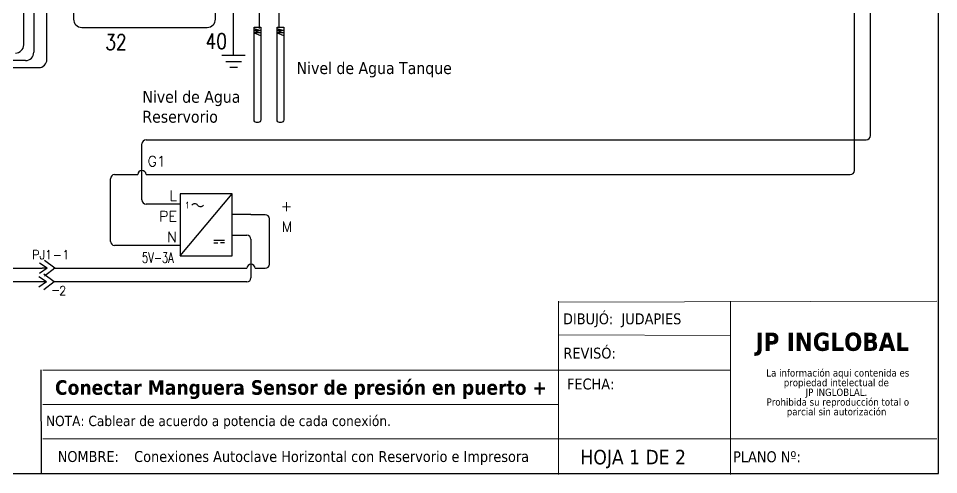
# Model space of a CAD drawing. Header units: millimetres. Extents: x 123.5 to 144.3, y 105.4 to 121.6.
# Drawn here: x 133.15 to 144.26, y 105.39 to 110.9 of the extents above; entities that cross this region are included whole.
import ezdxf
from ezdxf.enums import TextEntityAlignment as Align

# ---------------------------------------------------------------- set-up
doc = ezdxf.new("R2010")
doc.units = ezdxf.units.MM
doc.linetypes.add('CENTERX2', pattern=[20.32, 12.7, -2.54, 2.54, -2.54])
for name, color, linetype in [('CONTORNO', 179, 'Continuous'), ('DESC', 250, 'Continuous'), ('MISC', 7, 'Continuous'), ('SYMS', 7, 'Continuous'), ('TAGS', 250, 'Continuous'), ('TERMS', 250, 'Continuous'), ('WIREFIXED', 7, 'Continuous'), ('WIRES', 7, 'Continuous')]:
    doc.layers.add(name, color=color, linetype=linetype)
doc.layers.add('WIRENO', color=7, linetype='Continuous', true_color=0x000000)
doc.styles.add('SLDTEXTSTYLE0', font='tahoma.ttf')
doc.styles.add('SLDTEXTSTYLE1', font='')
doc.styles.get("Standard").update_dxf_attribs({"font": 'tahoma.ttf'})
doc.styles.add('WD', font='romans.shx')
doc.styles.add('WD_IEC', font='isocp2.shx', dxfattribs={"width": 0.9, "height": 4})
doc.styles.get('SLDTEXTSTYLE1').set_extended_font_data('Tahoma', bold=True)

# ---------------------------------------------------------------- blocks, each defined once
blk = doc.blocks.new('SW_NOTE_2')
at = {"layer": 'CONTORNO', "color": 0, "char_height": 1.0583, "attachment_point": 2, "style": 'SLDTEXTSTYLE0'}
for s, insert in [('La información aqui contenida es ', (10.29, 1.34)), ('propiedad intelectual de', (10.08, -0.07)), ('JP INGLOBLAL.', (10.1, -1.48)), ('Prohibida su reproducción total o ', (10.3, -2.89)), ('parcial sin autorización', (10.12, -4.3))]:
    blk.add_mtext(s, dxfattribs=dict(at, insert=insert))
blk = doc.blocks.new('Nivel')
at = {"layer": 'WIRENO'}
for p, q in [((103.38, 60.01), (103.74, 61.39)), ((103.74, 61.39), (103.74, 60.1)), ((103.74, 60.1), (104.25, 61.39)), ((104.25, 61.39), (104.25, 60.07)), ((104.25, 60.07), (104.74, 61.36))]:
    blk.add_line(p, q, dxfattribs=at)
blk.add_lwpolyline([(103.12, 61.39), (121.77, 61.39, -0.414214), (122.27, 60.89), (122.27, 60.54, -0.414214), (121.77, 60.04), (103.12, 60.04)], format="xyb", close=True, dxfattribs=at)
blk = doc.blocks.new('VGND2')
for p, q in [((0.09375, 0), (-0.09375, 0)), ((-0.0625, -0.046875), (0.0625, -0.046875)), ((-0.03125, -0.09375), (0.03125, -0.09375))]:
    blk.add_line(p, q)
at = {"style": 'WD', "flags": 1}
blk.add_attdef('X2TERM01', (0, 0), '', height=0.01, dxfattribs=at)
blk = doc.blocks.new('WD_WNH')
at = {"linetype": 'Continuous', "style": 'WD', "width": 0.8}
blk.add_attdef('WIRENO', text='', height=0.125, dxfattribs=at).set_placement((0, 0.0625), align=Align.CENTER)
at = {"style": 'WD', "flags": 1}
for tag, p in [('W01USER', (0, 0.0781)), ('W02USER', (0, 0.0703)), ('W03USER', (0, 0.0625)), ('W04USER', (0, 0.0547)), ('W05USER', (0, 0.0469)), ('W06USER', (0, 0.0391)), ('W07USER', (0, 0.0312)), ('W08USER', (0, 0.0234)), ('W09USER', (0, 0.0156)), ('W10USER', (0, 0.0078))]:
    blk.add_attdef(tag, text='', height=0.005, dxfattribs=at).set_placement(p, align=Align.CENTER)
blk = doc.blocks.new('HPW1_1PH')
for p, q in [((0, -0.625), (0.625, 0.125)), ((0.407, -0.437), (0.532, -0.437)), ((0.407, -0.469), (0.454, -0.469)), ((0.532, -0.469), (0.485, -0.469))]:
    blk.add_line(p, q)
blk.add_lwpolyline([(0.625, 0.125), (0, 0.125), (0, -0.625), (0.625, -0.625)], close=True)
for centre, start, end in [((0.175, -0.039), 36.8699, 143.1301), ((0.245, 0.014), 216.8699, 323.1301)]:
    blk.add_arc(centre, 0.0438, start, end)
at = {"style": 'WD_IEC'}
blk.add_text('1', height=0.084, dxfattribs=at).set_placement((0.105, -0.012), align=Align.MIDDLE_RIGHT)
at = {"style": 'WD', "width": 0.7}
for tag, p in [('INST', (-0.284, 0.794)), ('LOC', (-0.284, 0.624)), ('RATING1', (-0.284, 0.285)), ('XREF', (-0.284, -0.691)), ('DESC1', (-0.284, -0.847)), ('DESC2', (-0.284, -1.003)), ('DESC3', (-0.284, -1.158))]:
    blk.add_attdef(tag, text='', height=0.125, dxfattribs=at).set_placement(p, align=Align.CENTER)
at = {"style": 'WD'}
blk.add_attdef('TAG1', text='', height=0.125, dxfattribs=at).set_placement((-0.284, 0.455), align=Align.CENTER)
at = {"linetype": 'Continuous', "style": 'WD', "flags": 9}
for tag, p in [('MFG', (0.887, 0.257)), ('CAT', (0.889, 0.277)), ('ASSYCODE', (0.887, -0.564))]:
    blk.add_attdef(tag, text='', height=0.01, dxfattribs=at).set_placement(p, align=Align.CENTER)
at = {"linetype": 'Continuous', "style": 'WD', "flags": 8}
for tag, p in [('TERM01', (-0.04, 0.04)), ('TERM04', (1.352, -0.085)), ('TERM02', (-0.04, -0.21)), ('TERM05', (1.352, -0.335)), ('TERM03', (-0.04, -0.46))]:
    blk.add_attdef(tag, text='', height=0.125, dxfattribs=at).set_placement(p, align=Align.RIGHT)
at = {"style": 'WD'}
for tag, p, height, flags in [('X4TERM01', (0, 0), 0.0125, 1), ('X1TERM04', (0.625, -0.125), 0.0125, 1), ('X4TERM02', (0, -0.25), 0.0125, 1), ('X1TERM05', (0.625, -0.375), 0.0125, 1), ('X4TERM03', (0, -0.5), 0.0125, 1), ('FAMILY', (0.862, -0.483), 0.01, 9)]:
    blk.add_attdef(tag, p, '', height=height, dxfattribs=dict(at, flags=flags))
blk = doc.blocks.new('HC01PJ1')
for p, q in [((-0.031, 0), (-0.125, 0.062)), ((-0.031, 0), (-0.125, -0.062)), ((-0.031, 0), (-0.094, 0)), ((0.062, 0), (-0.062, 0.094)), ((0.062, 0), (-0.062, -0.094))]:
    blk.add_line(p, q)
at = {"style": 'WD', "width": 0.7}
for tag, p in [('INST', (0.073, 0.493)), ('LOC', (0, 0.408)), ('DESC1', (0, 0.329)), ('DESC2', (0, 0.244))]:
    blk.add_attdef(tag, text='', height=0.0625, dxfattribs=at).set_placement(p, align=Align.CENTER)
at = {"style": 'WD', "width": 0.9}
blk.add_attdef('TAG1', text='', height=0.109, dxfattribs=at).set_placement((0.029, 0.109), align=Align.RIGHT)
at = {"linetype": 'Continuous', "style": 'WD', "width": 0.9, "flags": 8}
blk.add_attdef('DELIM', text='', height=0.109, dxfattribs=at).set_placement((0.091, 0.109), align=Align.CENTER)
at = {"style": 'WD'}
for tag, p in [('X2LINK', (-0.062, 0.125)), ('X8LINK', (-0.062, -0.125))]:
    blk.add_attdef(tag, p, '', height=0.01, dxfattribs=at)
for tag, p, height, flags in [('FAMILY', (0.048, 0.121), 0.01, 9), ('X4TERM01', (-0.094, 0), 0.0109, 1), ('X1TERM01', (0.062, 0), 0.0109, 1), ('X4TERMDESC01', (-0.094, -0.016), 0.01, 1), ('X1TERMDESC01', (0.062, -0.016), 0.01, 1)]:
    blk.add_attdef(tag, p, '', height=height, dxfattribs=dict(at, flags=flags))
at = {"linetype": 'Continuous', "style": 'WD', "width": 0.9, "flags": 8}
blk.add_attdef('TERM01', (0.154, 0.109), '', height=0.109, dxfattribs=at)
at = {"linetype": 'Continuous', "style": 'WD', "flags": 9}
for tag, p in [('ASSYCODE', (0.067, 0.044)), ('MFG', (0.072, 0.057)), ('CAT', (0.073, 0.077))]:
    blk.add_attdef(tag, text='', height=0.01, dxfattribs=at).set_placement(p, align=Align.CENTER)
blk = doc.blocks.new('WD_WNV')
at = {"style": 'WD', "flags": 1}
for tag, p in [('W01USER', (-0.0625, 0.0938)), ('W02USER', (-0.0625, 0.0859)), ('W03USER', (-0.0625, 0.0781)), ('W04USER', (-0.0625, 0.0703)), ('W05USER', (-0.0625, 0.0625)), ('W06USER', (-0.0625, 0.0547)), ('W07USER', (-0.0625, 0.0469)), ('W08USER', (-0.0625, 0.0391)), ('W09USER', (-0.0625, 0.0312)), ('W10USER', (-0.0625, 0.0234))]:
    blk.add_attdef(tag, text='', height=0.005, dxfattribs=at).set_placement(p, align=Align.CENTER)
at = {"linetype": 'Continuous', "style": 'WD', "width": 0.8}
blk.add_attdef('WIRENO', text='', height=0.125, dxfattribs=at).set_placement((-0.05, 0), align=Align.MIDDLE_RIGHT)

msp = doc.modelspace()

# ---------------------------------------------------------------- linework, layer by layer
at = {"color": 7, "linetype": 'Continuous'}
for p, q in [((144.256, 105.405), (144.256, 121.59)), ((123.506, 105.405), (144.256, 105.405))]:
    msp.add_line(p, q, dxfattribs=at)
at = {"color": 7, "linetype": 'Continuous', "lineweight": 0}
for p, q in [((144.236, 107.483), (139.667, 107.474)), ((139.671, 107.483), (139.671, 105.391)), ((141.746, 107.483), (141.746, 105.393)), ((141.746, 107.068), (139.672, 107.076)), ((141.746, 106.653), (133.446, 106.653)), ((139.671, 106.238), (133.446, 106.238)), ((144.236, 105.823), (133.446, 105.823))]:
    msp.add_line(p, q, dxfattribs=at)
at = {"color": 7, "linetype": 'CENTERX2', "lineweight": 0}
msp.add_line((133.443, 105.402), (144.236, 105.402), dxfattribs=at)
at = {"layer": 'DESC'}
msp.add_line((133.433, 105.412), (133.429, 106.657), dxfattribs=at)
at = {"layer": 'WIRES'}
for p, q in [((133.818, 114.533), (133.818, 110.889)), ((143.432, 109.482), (143.432, 113.589)), ((143.239, 109.062), (143.239, 112.714)), ((133.217, 110.579), (133.217, 112.251)), ((133.498, 110.403), (133.498, 111.879)), ((135.531, 110.889), (135.531, 111.612)), ((135.75, 110.449), (135.75, 111.672)), ((136.057, 111.669), (136.057, 110.777)), ((136.297, 111.668), (136.297, 110.787)), ((133.339, 111.051), (133.339, 110.488)), ((133.918, 110.789), (135.431, 110.789)), ((133.239, 110.388), (132.355, 110.388)), ((132.347, 110.303), (133.398, 110.303)), ((134.643, 108.706), (134.643, 109.382)), ((134.693, 109.432), (143.382, 109.432)), ((134.264, 108.206), (134.264, 108.962)), ((134.314, 109.012), (134.593, 109.012)), ((134.693, 109.012), (143.189, 109.012)), ((135.106, 108.656), (134.693, 108.656)), ((135.956, 108.531), (135.731, 108.531)), ((135.956, 108.528), (135.956, 108.531)), ((136.132, 108.528), (135.956, 108.528)), ((136.182, 107.931), (136.182, 108.478)), ((135.731, 108.281), (135.909, 108.281)), ((135.106, 108.156), (134.314, 108.156)), ((135.959, 108.231), (135.959, 107.766)), ((131.211, 107.881), (133.438, 107.881)), ((133.594, 107.881), (135.909, 107.881)), ((136.009, 107.881), (136.132, 107.881)), ((133.43, 107.716), (130.809, 107.716)), ((135.909, 107.716), (133.586, 107.716))]:
    msp.add_line(p, q, dxfattribs=at)
for centre, radius, start, end in [((133.918, 110.889), 0.1, 180, 270), ((135.431, 110.889), 0.1, 270, 0), ((133.117, 110.579), 0.1, 270, 0), ((133.239, 110.488), 0.1, 270, 0), ((133.398, 110.403), 0.1, 270, 0), ((143.382, 109.482), 0.05, 270, 0), ((134.693, 109.382), 0.05, 90, 180), ((134.643, 109.012), 0.05, 0, 180), ((143.189, 109.062), 0.05, 270, 0), ((134.314, 108.962), 0.05, 90, 180), ((134.693, 108.706), 0.05, 180, 270), ((136.132, 108.478), 0.05, 0, 90), ((135.909, 108.231), 0.05, 0, 90), ((134.314, 108.206), 0.05, 180, 270), ((135.959, 107.881), 0.05, 0, 180), ((136.132, 107.931), 0.05, 270, 0), ((135.909, 107.766), 0.05, 270, 0)]:
    msp.add_arc(centre, radius, start, end, dxfattribs=at)

# ---------------------------------------------------------------- block references
at = {"layer": 'CONTORNO', "color": 7, "xscale": 0.083, "yscale": 0.083, "zscale": 0.083}
msp.add_blockref('SW_NOTE_2', (142.185, 106.551), dxfattribs=at)
at = {"layer": 'SYMS', "xscale": 1.5, "yscale": 1.5, "zscale": 1.5}
msp.add_blockref('VGND2', (135.75, 110.449), dxfattribs=at)
at = {"layer": 'SYMS'}
ref = msp.add_blockref('HPW1_1PH', (135.106, 108.656), dxfattribs=at)
ref.add_attrib('TERM01', 'L', dxfattribs={"layer": 'TERMS', "linetype": 'Continuous', "height": 0.125, "style": 'WD', "flags": 8}).set_placement((135.066, 108.696), align=Align.RIGHT)
ref.add_attrib('TERM02', 'PE', dxfattribs={"layer": 'TERMS', "linetype": 'Continuous', "height": 0.125, "style": 'WD', "flags": 8}).set_placement((135.066, 108.446), align=Align.RIGHT)
ref.add_attrib('TERM03', 'N', dxfattribs={"layer": 'TERMS', "linetype": 'Continuous', "height": 0.125, "style": 'WD', "flags": 8}).set_placement((135.066, 108.196), align=Align.RIGHT)
ref.add_attrib('TERM04', '+', dxfattribs={"layer": 'TERMS', "linetype": 'Continuous', "height": 0.125, "style": 'WD', "flags": 8}).set_placement((136.459, 108.571), align=Align.RIGHT)
ref.add_attrib('TERM05', 'M', dxfattribs={"layer": 'TERMS', "linetype": 'Continuous', "height": 0.125, "style": 'WD', "flags": 8}).set_placement((136.459, 108.321), align=Align.RIGHT)
ref.add_attrib('TAG1', 'G1', dxfattribs={"layer": 'TAGS', "height": 0.125, "style": 'WD'}).set_placement((134.822, 109.111), align=Align.CENTER)
ref.add_attrib('DESC1', '5V-3A', dxfattribs={"layer": 'DESC', "height": 0.125, "style": 'WD', "width": 0.7}).set_placement((134.836, 107.947), align=Align.CENTER)
ref = msp.add_blockref('HC01PJ1', (133.532, 107.881), dxfattribs=at)
ref.add_attrib('TAG1', 'PJ1', dxfattribs={"layer": 'TAGS', "height": 0.1094, "style": 'WD', "width": 0.9}).set_placement((133.56, 107.99), align=Align.RIGHT)
ref.add_attrib('DELIM', '-', dxfattribs={"layer": 'MISC', "linetype": 'Continuous', "height": 0.109, "style": 'WD', "width": 0.9, "flags": 8}).set_placement((133.623, 107.99), align=Align.CENTER)
ref.add_attrib('TERM01', '1', (133.685, 107.99), dxfattribs={"layer": 'TERMS', "linetype": 'Continuous', "height": 0.109, "style": 'WD', "width": 0.9, "flags": 8})
ref = msp.add_blockref('HC01PJ1', (133.523, 107.717), dxfattribs=at)
ref.add_attrib('DELIM', '-', dxfattribs={"layer": 'MISC', "linetype": 'Continuous', "height": 0.109, "style": 'WD', "width": 0.9, "flags": 8}).set_placement((133.604, 107.568), align=Align.CENTER)
ref.add_attrib('TERM01', '2', (133.646, 107.556), dxfattribs={"layer": 'TERMS', "linetype": 'Continuous', "height": 0.109, "style": 'WD', "width": 0.9, "flags": 8})
at = {"layer": 'WIREFIXED'}
ref = msp.add_blockref('WD_WNV', (134.588, 110.629), dxfattribs=dict(at, xscale=1.5, yscale=1.5, zscale=1.5))
ref.add_attrib('WIRENOF', '32', dxfattribs={"linetype": 'Continuous', "height": 0.1875, "style": 'WD', "width": 0.8}).set_placement((134.459, 110.611), align=Align.MIDDLE_RIGHT)
ref = msp.add_blockref('WD_WNH', (135.523, 110.326), dxfattribs=dict(at, xscale=1.5, yscale=1.5, zscale=1.5))
ref.add_attrib('WIRENOF', '40', dxfattribs={"linetype": 'Continuous', "height": 0.1875, "style": 'WD', "width": 0.8}).set_placement((135.54, 110.473), align=Align.BOTTOM_CENTER)
at = {"layer": 'WIRENO', "xscale": 0.06, "yscale": 0.06, "zscale": 0.06, "rotation": 270}
for p in [(132.394, 116.977), (132.671, 116.977)]:
    msp.add_blockref('Nivel', p, dxfattribs=at)

# ---------------------------------------------------------------- texts
at = {"char_height": 0.144, "attachment_point": 1}
for s, insert in [('\\A1;Nivel de Agua Tanque', (136.51, 110.37)), ('\\A1;Nivel de Agua Reservorio', (134.649, 110.023))]:
    msp.add_mtext_dynamic_manual_height_columns(s, width=1.89874, gutter_width=1, heights=[0], dxfattribs=dict(at, insert=insert))
at = {"color": 7, "linetype": 'Continuous', "lineweight": 0, "attachment_point": 1, "style": 'SLDTEXTSTYLE0'}
for s, insert, char_height in [('REVISÓ:', (139.729, 106.923), 0.1318), ('FECHA:', (139.772, 106.55), 0.1318), ('NOTA: Cablear de acuerdo a potencia de cada conexión.', (133.486, 106.101), 0.1245), ('\\pi-0.39529,l0.52705,t1.0541;NOMBRE:^IConexiones Autoclave Horizontal con Reservorio e Impresora', (133.496, 105.675), 0.13176), ('HOJA 1 DE 2', (139.934, 105.69), 0.17568), ('PLANO Nº:', (141.776, 105.672), 0.1318)]:
    msp.add_mtext(s, dxfattribs=dict(at, insert=insert, char_height=char_height))
at = {"layer": 'CONTORNO', "color": 7}
for s, insert, char_height, attachment_point, style in [('DIBUJÓ:  JUDAPIES', (139.724, 107.337), 0.13176, 1, 'SLDTEXTSTYLE0'), ('    Conectar Manguera Sensor de presión en puerto +', (136.418, 106.53), 0.17568, 2, 'SLDTEXTSTYLE1')]:
    msp.add_mtext(s, dxfattribs=dict(at, insert=insert, char_height=char_height, attachment_point=attachment_point, style=style))
at = {"layer": 'CONTORNO', "insert": (142.048, 107.104), "char_height": 0.2196, "attachment_point": 1, "style": 'SLDTEXTSTYLE1'}
msp.add_mtext('JP INGLOBAL', dxfattribs=at)

doc.saveas('drawing.dxf')
